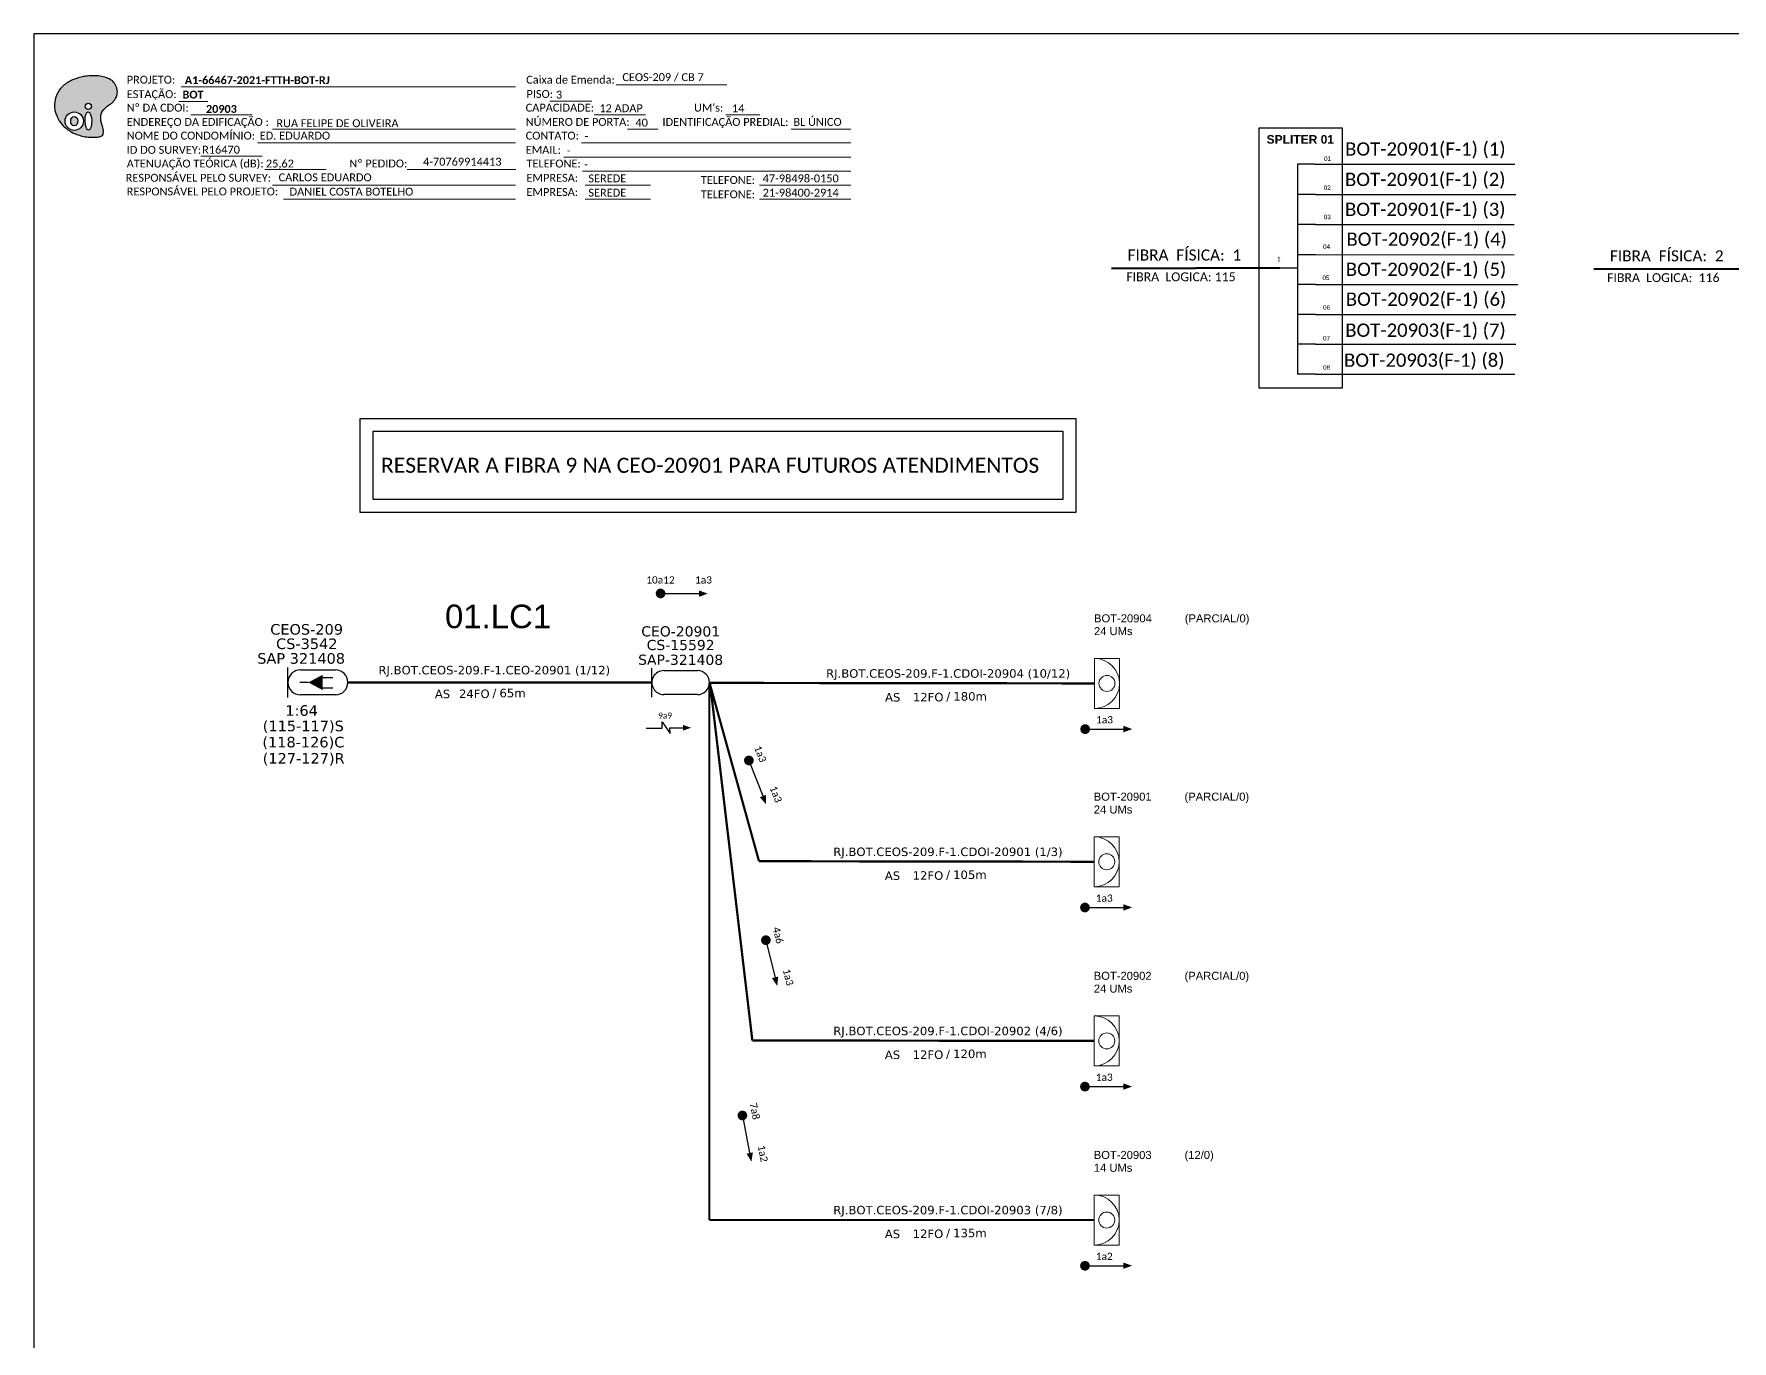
# Model space of a CAD drawing. Header units: millimetres. Extents: x -5590 to 21534, y -8869 to 17871.
# Drawn here: x -5589.7 to -5203.9, y 17573.9 to 17870.9 of the extents above; entities that cross this region are included whole.
import ezdxf
from ezdxf.enums import TextEntityAlignment as Align

# ---------------------------------------------------------------- set-up
doc = ezdxf.new("R2010")
doc.units = ezdxf.units.MM
doc.header["$LTSCALE"] = 0.03
for name, color, linetype, lineweight in [("20.0-LEGENDA DOS CDO'S", 1, 'Continuous', 0), ('20.1-CDO_INTERIOR', 1, 'Continuous', 0), ('40.1-ETIQUETAS', 1, 'Continuous', 20)]:
    doc.layers.add(name, color=color, linetype=linetype, lineweight=lineweight)
for name, color, linetype in [('20.4-CEOS', 1, 'Continuous'), ('CAP a instalar', 1, 'FENCELINE1'), ('SETA', 7, 'Continuous'), ('texto', 255, 'Continuous'), ('UNIFILAR', 7, 'Continuous')]:
    doc.layers.add(name, color=color, linetype=linetype)
doc.styles.add('ARIAL', font='arial.ttf')
doc.styles.add('MtXpl_Calibri', font='calibri.ttf')
doc.styles.add('siredit', font='verdana.ttf')
doc.styles.get("Standard").update_dxf_attribs({"font": 'arial.ttf'})
doc.styles.add('WMF-Calibri0', font='calibri.ttf')
doc.styles.add('WMF-Calibri1', font='calibrib.ttf')
doc.linetypes.add('FENCELINE1', pattern='A,0.25,-0.1,[133,ltypeshp.shx,S=0.1,R=0,X=-0.1,Y=0],-0.1,1', length=1.45)

# ---------------------------------------------------------------- blocks, each defined once
blk = doc.blocks.new('CEOS_RP_CT_DRT')
at = {"layer": '20.4-CEOS', "color": 0}
for p, q in [((-4.54, 1.19), (-1.19, 1.19)), ((-1.19, -1.19), (-4.54, -1.19))]:
    blk.add_line(p, q, dxfattribs=at)
for points in [[(-5.73, -1.43), (-5.73, 1.44)], [(-3.79, 0), (-4.59, 0)], [(-2.47, 0.48), (-1.45, 0.48)], [(-2.47, -0.52), (-1.45, -0.52)]]:
    blk.add_lwpolyline(points, dxfattribs=at)
blk.add_lwpolyline([(-3.79, 0, 0, 1.47, 0), (-2.41, 0, 1.47, 1.47, 0)], format="xyseb", dxfattribs=at)
for centre, start, end in [((-4.54, 0), 90, 270), ((-1.19, 0), 270, 90)]:
    blk.add_arc(centre, 1.19, start, end, dxfattribs=at)
at = {"layer": '20.4-CEOS', "color": 7, "style": 'siredit'}
for tag, p in [('Nº_DA_CEOS', (-2.86, 5.6)), ('LOCAL', (-2.86, 4.24)), ('SAP', (-2.86, 2.78)), ('RACIO_SPLITAGEM', (-2.86, -1.88)), ('FIBRAS_SPLITTER', (-2.86, -3.58)), ('RESERVA_FINAIS', (-2.86, -6.39)), ('FIBRAS_TOP_C', (-2.86, -5.08))]:
    blk.add_attdef(tag, text='', height=1.01, dxfattribs=at).set_placement(p, align=Align.TOP_CENTER)
blk = doc.blocks.new('ETIQUETA_RS5F')
at = {"layer": '40.1-ETIQUETAS', "color": 0, "style": 'siredit'}
blk.add_text('/', height=1.5, dxfattribs=at).set_placement((1.55, -1.95), align=Align.MIDDLE_RIGHT)
for tag, p in [('ETIQUETA_R_PRIMARIA', (1.18, 4.1)), ('ETIQUETA_R_SECUNDARIA', (1.18, 2.1)), ('F_ATIVAS/F_MORTAS', (1.11, -4.24))]:
    blk.add_attdef(tag, text='', height=1.5, dxfattribs=at).set_placement(p, align=Align.MIDDLE_CENTER)
for tag, p in [('TIPO_CABO', (-6.62, -2.12)), ('CAP_CABO', (0.37, -2.09))]:
    blk.add_attdef(tag, text='', height=1.5, dxfattribs=at).set_placement(p, align=Align.MIDDLE_RIGHT)
blk.add_attdef('METROS', text='', height=1.5, dxfattribs=at).set_placement((2.11, -1.95), align=Align.MIDDLE_LEFT)
for tag, p in [('FUSÃO_1', (0.82, -8.39)), ('FUSÃO_2', (0.82, -10.6)), ('FUSÃO_3', (0.82, -12.93)), ('FUSÃO_4', (0.82, -15.14)), ('FUSÃO_5', (0.82, -17.16))]:
    blk.add_attdef(tag, text='', height=1.5, dxfattribs=at).set_placement(p, align=Align.CENTER)
blk = doc.blocks.new('CDOI_INT')
at = {"layer": '20.1-CDO_INTERIOR', "color": 0, "lineweight": 18}
blk.add_lwpolyline([(4.25, -4.25), (4.25, 4.25), (0, 4.25), (0, -4.25)], close=True, dxfattribs=at)
blk.add_circle((2.12, 0), 1.36, dxfattribs=at)
blk.add_arc((0, 0), 4.25, 270, 90, dxfattribs=at)
at = {"layer": "20.0-LEGENDA DOS CDO'S", "color": 0, "style": 'ARIAL'}
for tag, p in [('CDO_N', (-0.08, 10.38)), ('SPLITER_1', (21.18, 10.38)), ('SURVEY', (-0.08, 8.2)), ('SPLITER_2', (21.19, 8.68)), ('SAP', (-0.08, 6.23)), ('1:XX', (5.94, -2.22)), ('UMS', (5.94, -4.24))]:
    blk.add_attdef(tag, p, '', height=1.36, dxfattribs=at)
blk.add_attdef('FIBRAS_UTILIZADAS', text='', height=1.36, dxfattribs=at).set_placement((15.34, 10.38), align=Align.CENTER)
blk = doc.blocks.new('OI')
h = blk.add_hatch(color=40)
edge = h.paths.add_edge_path()
edge.add_spline(control_points=[(4.35, -0.67), (3.92, -0.99), (3.26, -1.5), (2.81, -2.59), (2.9, -3.5), (3.06, -4.27), (3.31, -4.85), (3.37, -5.39), (3.4, -5.88), (3.2, -6.4), (2.54, -6.61), (1.65, -6.63), (0.55, -6.67), (-0.56, -6.42), (-1.61, -6.14), (-2.77, -5.61), (-3.92, -4.77), (-4.89, -3.7), (-5.34, -2.65), (-5.6, -1.94), (-5.85, -0.96), (-5.71, 0.47), (-5.1, 2.02), (-4.14, 3.02), (-3.3, 3.61), (-2.37, 4.16), (-1.36, 4.44), (-0.56, 4.7), (0.79, 4.85), (2.24, 4.97), (3.79, 4.57), (4.67, 4.21), (5.44, 3.65), (5.76, 2.99), (6.03, 2.21), (6.01, 1.46), (5.72, 0.64), (5.31, 0.08), (4.88, -0.38), (4.51, -0.55), (4.35, -0.67)], knot_values=[0, 0, 0, 0, 1.60434, 2.417191, 3.427595, 4.282808, 4.776746, 5.304182, 5.888771, 6.258406, 6.858137, 7.79129, 8.986195, 10.124242, 11.187857, 12.242908, 13.953784, 15.414161, 16.515391, 17.349188, 17.675853, 19.552021, 21.515531, 22.568638, 23.63245, 24.621084, 25.782718, 26.745347, 27.142653, 29.870543, 31.004649, 31.921532, 32.709589, 33.801391, 34.042471, 35.192333, 35.971461, 36.628871, 37.254359, 37.836911, 37.836911, 37.836911, 37.836911], degree=3, periodic=0)
h.paths.add_polyline_path([(1.13, -0.87, -1), (-0.04, -0.87, -1)], flags=16)
edge = h.paths.add_edge_path(flags=16)
edge.add_ellipse((0.56, -3.59), major_axis=(-0.02, 1.71), ratio=0.361305, start_angle=0, end_angle=360)
h.paths.add_polyline_path([(-0.36, -3.62, -1), (-3.8, -3.62, -1)], flags=16)
edge = h.paths.add_edge_path(flags=0)
edge.add_ellipse((-2.08, -3.62), major_axis=(0, 0.885), ratio=0.758294, start_angle=0, end_angle=360)
at = {"color": 40}
for centre, radius in [((-2.08, -3.62), 1.72), ((0.54, -0.87), 0.587)]:
    blk.add_circle(centre, radius, dxfattribs=at)
blk.add_ellipse((-2.08, -3.62), major_axis=(0, 0.885), ratio=0.758294, start_param=-3.141592653589792, end_param=3.141592653589792, dxfattribs=at)
blk.add_ellipse((0.56, -3.59), major_axis=(-0.02, 1.71), ratio=0.361305, dxfattribs=at)
at = {"color": 40, "start_tangent": (-0.800898, -0.598801), "end_tangent": (-0.800898, -0.598801)}
blk.add_spline([(4.35, -0.67), (3.2, -1.78), (2.9, -2.54), (2.92, -3.55), (3.12, -4.38), (3.28, -4.85), (3.37, -5.37), (3.35, -5.95), (3.2, -6.29), (2.66, -6.55), (1.73, -6.63), (0.54, -6.62), (-0.58, -6.41), (-1.6, -6.11), (-2.56, -5.67), (-3.95, -4.67), (-4.89, -3.56), (-5.37, -2.56), (-5.64, -1.78), (-5.72, -1.46), (-5.63, 0.42), (-4.84, 2.22), (-4.13, 2.99), (-3.27, 3.62), (-2.4, 4.09), (-1.3, 4.47), (-0.37, 4.72), (0.02, 4.77), (2.75, 4.8), (3.85, 4.53), (4.69, 4.16), (5.31, 3.68), (5.85, 2.73), (5.93, 2.5), (5.94, 1.35), (5.67, 0.62), (5.29, 0.08), (4.84, -0.36), (4.35, -0.67)], degree=3, dxfattribs=at)

msp = doc.modelspace()

# ---------------------------------------------------------------- linework, layer by layer
msp.add_lwpolyline([(-5589.74, 17276.89), (-4751.18, 17276.89), (-4751.18, 17870.89), (-5589.74, 17870.89), (-5589.74, 17276.89)])
at = {"color": 7, "lineweight": 0}
for points in [[(-5457.46, 17859.34), (-5432.32, 17859.34)], [(-5556.79, 17855.57), (-5550.24, 17855.57)], [(-5556.27, 17858.85), (-5480.3, 17858.85)], [(-5472.5, 17855.61), (-5463.02, 17855.61)], [(-5554.12, 17852.5), (-5540.18, 17852.5)], [(-5462.45, 17852.5), (-5450.83, 17852.5)], [(-5432.51, 17852.5), (-5424.85, 17852.5)], [(-5535.55, 17849.26), (-5480.3, 17849.26)], [(-5454.87, 17849.26), (-5447.92, 17849.26)], [(-5417.69, 17849.26), (-5404.14, 17849.26)], [(-5538.97, 17846.15), (-5480.3, 17846.15)], [(-5465.34, 17846.15), (-5404.11, 17846.15)], [(-5551.8, 17843.09), (-5537.86, 17843.09)], [(-5537.27, 17840.12), (-5523.33, 17840.12)], [(-5504.94, 17840.13), (-5480.44, 17840.13)], [(-5504.43, 17840.13), (-5480.28, 17840.13)], [(-5469.38, 17842.92), (-5404.11, 17842.92)], [(-5535.55, 17836.57), (-5480.3, 17836.57)], [(-5465.09, 17839.68), (-5404.11, 17839.68)], [(-5464.48, 17836.57), (-5449.68, 17836.57)], [(-5424.88, 17836.57), (-5404.11, 17836.57)], [(-5533.06, 17833.33), (-5480.3, 17833.33)], [(-5464.48, 17833.33), (-5449.68, 17833.33)], [(-5424.88, 17833.33), (-5404.11, 17833.33)]]:
    msp.add_lwpolyline(points, dxfattribs=at)
at = {"color": 7}
msp.add_lwpolyline([(-5311.43, 17790.47), (-5292.43, 17790.47), (-5292.43, 17849.49), (-5311.43, 17849.49)], close=True, dxfattribs=at)
at = {"color": 1}
for points in [[(-5515.65, 17783.54), (-5353.06, 17783.54), (-5353.06, 17762.18), (-5515.65, 17762.18)], [(-5512.71, 17780.61), (-5356, 17780.61), (-5356, 17765.12), (-5512.71, 17765.12)]]:
    msp.add_lwpolyline(points, close=True, dxfattribs=at)
at = {"const_width": 1.1}
for points in [[(-5447.92, 17743.76, 1), (-5446.82, 17743.76, 1)], [(-5427.51, 17706.33, 1), (-5427.1, 17705.31, 1)], [(-5427.51, 17706.33, 1), (-5427.1, 17705.31, 1)], [(-5423.57, 17665.51, 1), (-5423.31, 17664.44, 1)], [(-5423.57, 17665.51, 1), (-5423.31, 17664.44, 1)], [(-5428.89, 17625.69, 1), (-5428.68, 17624.61, 1)], [(-5428.89, 17625.69, 1), (-5428.68, 17624.61, 1)]]:
    msp.add_lwpolyline(points, format="xyb", close=True, dxfattribs=at)
at = {"color": 1}
msp.add_lwpolyline([(-5450.68, 17713.17), (-5447.03, 17713.17), (-5447.04, 17714.57), (-5445.21, 17711.93), (-5445.24, 17713.24), (-5442.29, 17713.24)], dxfattribs=at)
for points in [[(-5351.45, 17712.93, 1.1, 1.1, 1), (-5350.35, 17712.93, 1.1, 1.1, 1)], [(-5351.5, 17672.4, 1.1, 1.1, 1), (-5350.4, 17672.4, 1.1, 1.1, 1)], [(-5351.5, 17631.7, 1.1, 1.1, 1), (-5350.4, 17631.7, 1.1, 1.1, 1)], [(-5351.5, 17590.99, 1.1, 1.1, 1), (-5350.4, 17590.99, 1.1, 1.1, 1)]]:
    msp.add_lwpolyline(points, format="xyseb", close=True)
at = {"layer": '20.4-CEOS', "color": 5}
for p, q in [((-5446.64, 17726.24), (-5439, 17726.23)), ((-5439, 17720.78), (-5446.65, 17720.79))]:
    msp.add_line(p, q, dxfattribs=at)
msp.add_lwpolyline([(-5449.37, 17720.23), (-5449.36, 17726.8)], dxfattribs=at)
for centre, start, end in [((-5446.64, 17723.51), 89.9211, 269.9211), ((-5439, 17723.5), 269.9211, 89.9211)]:
    msp.add_arc(centre, 2.72, start, end, dxfattribs=at)
at = {"layer": 'CAP a instalar', "color": 255, "linetype": 'FENCELINE1', "ltscale": 7, "const_width": 0.513}
msp.add_lwpolyline([(-5518.41, 17723.54), (-5449.37, 17723.52)], dxfattribs=at)
at = {"layer": 'CAP a instalar', "color": 251, "linetype": 'FENCELINE1', "ltscale": 7, "const_width": 0.513}
for points in [[(-5436.3, 17723.44), (-5348.84, 17723.32)], [(-5436.26, 17723.5), (-5425.01, 17682.92)], [(-5436.14, 17723.44), (-5426.52, 17642.19)], [(-5425.01, 17682.92), (-5348.84, 17682.8)], [(-5426.52, 17642.19), (-5348.84, 17642.09)]]:
    msp.add_lwpolyline(points, dxfattribs=at)
at = {"layer": 'CAP a instalar', "color": 1, "linetype": 'FENCELINE1', "ltscale": 7, "const_width": 0.513}
for points in [[(-5436.3, 17723.44), (-5436.3, 17601.39)], [(-5348.84, 17601.39), (-5436.3, 17601.39)]]:
    msp.add_lwpolyline(points, dxfattribs=at)
at = {"layer": 'SETA'}
for points in [[(-5447.37, 17743.76), (-5437.91, 17743.76)], [(-5350.9, 17712.93), (-5341.45, 17712.93)], [(-5427.31, 17705.82), (-5423.86, 17697.01)], [(-5427.31, 17705.82), (-5423.86, 17697.01)], [(-5350.95, 17672.4), (-5341.5, 17672.4)], [(-5423.44, 17664.97), (-5421.19, 17655.79)], [(-5423.44, 17664.97), (-5421.19, 17655.79)], [(-5350.95, 17631.7), (-5341.5, 17631.7)], [(-5428.79, 17625.15), (-5426.99, 17615.86)], [(-5428.79, 17625.15), (-5426.99, 17615.86)], [(-5350.95, 17590.99), (-5341.5, 17590.99)]]:
    msp.add_lwpolyline(points, dxfattribs=at)
for points in [[(-5438.67, 17744.45), (-5436.66, 17743.72), (-5438.67, 17742.99)], [(-5342.2, 17713.68), (-5340.19, 17712.94), (-5342.2, 17712.21)], [(-5423.44, 17697.99), (-5423.39, 17695.85), (-5424.81, 17697.46)], [(-5423.44, 17697.99), (-5423.39, 17695.85), (-5424.81, 17697.46)], [(-5342.26, 17673.15), (-5340.24, 17672.42), (-5342.26, 17671.68)], [(-5420.64, 17656.7), (-5420.87, 17654.57), (-5422.06, 17656.35)], [(-5420.64, 17656.7), (-5420.87, 17654.57), (-5422.06, 17656.35)], [(-5342.26, 17632.45), (-5340.24, 17631.71), (-5342.26, 17630.98)], [(-5426.4, 17616.75), (-5426.74, 17614.63), (-5427.84, 17616.47)], [(-5426.4, 17616.75), (-5426.74, 17614.63), (-5427.84, 17616.47)], [(-5342.26, 17591.74), (-5340.24, 17591.01), (-5342.26, 17590.28)]]:
    msp.add_solid(points, dxfattribs=at)
at = {"layer": 'SETA', "color": 1}
msp.add_solid([(-5442.29, 17713.91), (-5440.46, 17713.24), (-5442.29, 17712.58)], dxfattribs=at)
at = {"layer": 'UNIFILAR', "color": 7, "linetype": 'Continuous'}
for p, q in [((-5302.67, 17841.3), (-5302.67, 17793.53)), ((-5298.8, 17841.3), (-5302.67, 17841.3)), ((-5298.6, 17834.39), (-5302.47, 17834.39)), ((-5298.6, 17827.58), (-5302.47, 17827.58)), ((-5298.6, 17820.74), (-5302.47, 17820.74)), ((-5306.68, 17817.73), (-5302.68, 17817.73)), ((-5298.6, 17813.96), (-5302.47, 17813.96)), ((-5298.6, 17807.17), (-5302.47, 17807.17)), ((-5298.6, 17800.37), (-5302.47, 17800.37)), ((-5298.6, 17793.57), (-5302.47, 17793.57))]:
    msp.add_line(p, q, dxfattribs=at)
at = {"layer": 'UNIFILAR', "color": 10, "linetype": 'Continuous'}
for p, q in [((-5298.8, 17841.3), (-5253.29, 17841.29)), ((-5298.6, 17834.39), (-5253.09, 17834.38)), ((-5298.6, 17827.59), (-5253.43, 17827.59)), ((-5298.6, 17820.75), (-5253.43, 17820.74)), ((-5298.6, 17813.96), (-5252.58, 17813.95)), ((-5298.61, 17807.15), (-5253.09, 17807.14)), ((-5298.6, 17800.38), (-5253.09, 17800.38)), ((-5298.6, 17793.6), (-5253.29, 17793.59))]:
    msp.add_line(p, q, dxfattribs=at)
at = {"layer": 'UNIFILAR', "color": 1, "linetype": 'Continuous', "lineweight": 60}
for p, q in [((-5306.68, 17817.73), (-5344.95, 17817.61)), ((-5197.09, 17817.54), (-5235.35, 17817.42))]:
    msp.add_line(p, q, dxfattribs=at)

# ---------------------------------------------------------------- block references
at = {"color": 7, "xscale": 1.213923925163967, "yscale": 1.213923925163967, "zscale": 1.213923925163967, "rotation": 0.1532896023949059}
msp.add_blockref('OI', (-5578.07, 17855.48), dxfattribs=at)
at = {"layer": '20.4-CEOS', "color": 255}
ref = msp.add_blockref('CEOS_RP_CT_DRT', (-5518.41, 17723.54), dxfattribs=dict(at, xscale=2.37783237695694, yscale=2.37783237695694, zscale=2.37783237695694))
ref.add_attrib('Nº_DA_CEOS', 'CEOS-209', dxfattribs={"color": 7, "height": 2.401, "style": 'siredit'}).set_placement((-5527.79, 17736.8), align=Align.TOP_CENTER)
ref.add_attrib('LOCAL', 'CS-3542', dxfattribs={"color": 7, "height": 2.401, "style": 'siredit'}).set_placement((-5527.75, 17733.53), align=Align.TOP_CENTER)
ref.add_attrib('SAP', 'SAP 321408', dxfattribs={"color": 7, "height": 2.401, "style": 'siredit'}).set_placement((-5529.04, 17730.2), align=Align.TOP_CENTER)
ref.add_attrib('RACIO_SPLITAGEM', '1:64', dxfattribs={"color": 7, "height": 2.401, "style": 'siredit'}).set_placement((-5528.93, 17718.36), align=Align.TOP_CENTER)
ref.add_attrib('FIBRAS_SPLITTER', '(115-117)S', dxfattribs={"color": 7, "height": 2.401, "style": 'siredit'}).set_placement((-5528.55, 17714.86), align=Align.TOP_CENTER)
ref.add_attrib('FIBRAS_TOP_C', '(118-126)C', dxfattribs={"color": 7, "height": 2.401, "style": 'siredit'}).set_placement((-5528.53, 17711.18), align=Align.TOP_CENTER)
ref.add_attrib('RESERVA_FINAIS', '(127-127)R', dxfattribs={"color": 7, "height": 2.401, "style": 'siredit'}).set_placement((-5528.46, 17707.49), align=Align.TOP_CENTER)
at = {"layer": '40.1-ETIQUETAS', "color": 251}
ref = msp.add_blockref('CDOI_INT', (-5348.78, 17723.32), dxfattribs=dict(at, xscale=1.336957873303117, yscale=1.336957873303117, zscale=1.336957873303117))
ref.add_attrib('CDO_N', 'BOT-20904', (-5348.89, 17737.2), dxfattribs={"layer": "20.0-LEGENDA DOS CDO'S", "color": 0, "height": 1.819, "style": 'ARIAL'})
ref.add_attrib('FIBRAS_UTILIZADAS', '(PARCIAL/0)', (-5328.27, 17737.2), dxfattribs={"layer": "20.0-LEGENDA DOS CDO'S", "color": 0, "height": 1.8186, "style": 'ARIAL'})
ref.add_attrib('SURVEY', '24 UMs', (-5348.89, 17734.29), dxfattribs={"layer": "20.0-LEGENDA DOS CDO'S", "color": 0, "height": 1.819, "style": 'ARIAL'})
at = {"layer": '40.1-ETIQUETAS', "color": 255}
ref = msp.add_blockref('ETIQUETA_RS5F', (-5486.68, 17723.64), dxfattribs=dict(at, xscale=1.283039983498748, yscale=1.283039983498748, zscale=1.283039983498748))
ref.add_attrib('ETIQUETA_R_SECUNDARIA', 'RJ.BOT.CEOS-209.F-1.CEO-20901 (1/12)', dxfattribs={"color": 0, "height": 1.9246, "style": 'siredit'}).set_placement((-5485.16, 17726.34), align=Align.MIDDLE_CENTER)
ref.add_attrib('TIPO_CABO', 'AS', dxfattribs={"color": 0, "height": 1.925, "style": 'siredit'}).set_placement((-5495.17, 17720.93), align=Align.MIDDLE_RIGHT)
ref.add_attrib('CAP_CABO', '24FO', dxfattribs={"color": 0, "height": 1.925, "style": 'siredit'}).set_placement((-5486.21, 17720.96), align=Align.MIDDLE_RIGHT)
ref.add_attrib('METROS', '65m', dxfattribs={"color": 0, "height": 1.925, "style": 'siredit'}).set_placement((-5483.97, 17721.13), align=Align.MIDDLE_LEFT)
at = {"layer": '40.1-ETIQUETAS', "color": 251}
ref = msp.add_blockref('ETIQUETA_RS5F', (-5383.56, 17722.88), dxfattribs=dict(at, xscale=1.283039976607909, yscale=1.283039976607909, zscale=1.283039976607909))
ref.add_attrib('ETIQUETA_R_SECUNDARIA', 'RJ.BOT.CEOS-209.F-1.CDOI-20904 (10/12)', dxfattribs={"color": 0, "height": 1.9246, "style": 'siredit'}).set_placement((-5382.04, 17725.58), align=Align.MIDDLE_CENTER)
ref.add_attrib('TIPO_CABO', 'AS ', dxfattribs={"color": 0, "height": 1.925, "style": 'siredit'}).set_placement((-5392.05, 17720.17), align=Align.MIDDLE_RIGHT)
ref.add_attrib('CAP_CABO', '12FO', dxfattribs={"color": 0, "height": 1.925, "style": 'siredit'}).set_placement((-5383.09, 17720.2), align=Align.MIDDLE_RIGHT)
ref.add_attrib('METROS', '180m', dxfattribs={"color": 0, "height": 1.925, "style": 'siredit'}).set_placement((-5380.85, 17720.38), align=Align.MIDDLE_LEFT)
ref = msp.add_blockref('CDOI_INT', (-5348.84, 17682.8), dxfattribs=dict(at, xscale=1.336957873303117, yscale=1.336957873303117, zscale=1.336957873303117))
ref.add_attrib('CDO_N', 'BOT-20901', (-5348.95, 17696.68), dxfattribs={"layer": "20.0-LEGENDA DOS CDO'S", "color": 0, "height": 1.819, "style": 'ARIAL'})
ref.add_attrib('FIBRAS_UTILIZADAS', '(PARCIAL/0)', (-5328.33, 17696.68), dxfattribs={"layer": "20.0-LEGENDA DOS CDO'S", "color": 0, "height": 1.8186, "style": 'ARIAL'})
ref.add_attrib('SURVEY', '24 UMs', (-5348.94, 17693.76), dxfattribs={"layer": "20.0-LEGENDA DOS CDO'S", "color": 0, "height": 1.819, "style": 'ARIAL'})
ref = msp.add_blockref('ETIQUETA_RS5F', (-5383.61, 17682.36), dxfattribs=dict(at, xscale=1.283039976607909, yscale=1.283039976607909, zscale=1.283039976607909))
ref.add_attrib('ETIQUETA_R_SECUNDARIA', 'RJ.BOT.CEOS-209.F-1.CDOI-20901 (1/3)', dxfattribs={"color": 0, "height": 1.9246, "style": 'siredit'}).set_placement((-5382.09, 17685.06), align=Align.MIDDLE_CENTER)
ref.add_attrib('TIPO_CABO', 'AS ', dxfattribs={"color": 0, "height": 1.925, "style": 'siredit'}).set_placement((-5392.1, 17679.64), align=Align.MIDDLE_RIGHT)
ref.add_attrib('CAP_CABO', '12FO', dxfattribs={"color": 0, "height": 1.925, "style": 'siredit'}).set_placement((-5383.14, 17679.67), align=Align.MIDDLE_RIGHT)
ref.add_attrib('METROS', '105m', dxfattribs={"color": 0, "height": 1.925, "style": 'siredit'}).set_placement((-5380.9, 17679.85), align=Align.MIDDLE_LEFT)
ref = msp.add_blockref('CDOI_INT', (-5348.84, 17642.09), dxfattribs=dict(at, xscale=1.336957873303117, yscale=1.336957873303117, zscale=1.336957873303117))
ref.add_attrib('CDO_N', 'BOT-20902', (-5348.95, 17655.97), dxfattribs={"layer": "20.0-LEGENDA DOS CDO'S", "color": 0, "height": 1.819, "style": 'ARIAL'})
ref.add_attrib('FIBRAS_UTILIZADAS', '(PARCIAL/0)', (-5328.33, 17655.97), dxfattribs={"layer": "20.0-LEGENDA DOS CDO'S", "color": 0, "height": 1.8186, "style": 'ARIAL'})
ref.add_attrib('SURVEY', '24 UMs', (-5348.94, 17653.06), dxfattribs={"layer": "20.0-LEGENDA DOS CDO'S", "color": 0, "height": 1.819, "style": 'ARIAL'})
ref = msp.add_blockref('ETIQUETA_RS5F', (-5383.61, 17641.65), dxfattribs=dict(at, xscale=1.283039976607909, yscale=1.283039976607909, zscale=1.283039976607909))
ref.add_attrib('ETIQUETA_R_SECUNDARIA', 'RJ.BOT.CEOS-209.F-1.CDOI-20902 (4/6)', dxfattribs={"color": 0, "height": 1.9246, "style": 'siredit'}).set_placement((-5382.09, 17644.35), align=Align.MIDDLE_CENTER)
ref.add_attrib('TIPO_CABO', 'AS ', dxfattribs={"color": 0, "height": 1.925, "style": 'siredit'}).set_placement((-5392.1, 17638.94), align=Align.MIDDLE_RIGHT)
ref.add_attrib('CAP_CABO', '12FO', dxfattribs={"color": 0, "height": 1.925, "style": 'siredit'}).set_placement((-5383.14, 17638.97), align=Align.MIDDLE_RIGHT)
ref.add_attrib('METROS', '120m', dxfattribs={"color": 0, "height": 1.925, "style": 'siredit'}).set_placement((-5380.9, 17639.15), align=Align.MIDDLE_LEFT)
at = {"layer": '40.1-ETIQUETAS', "color": 1}
ref = msp.add_blockref('CDOI_INT', (-5348.84, 17601.39), dxfattribs=dict(at, xscale=1.336957873303117, yscale=1.336957873303117, zscale=1.336957873303117))
ref.add_attrib('CDO_N', 'BOT-20903', (-5348.95, 17615.27), dxfattribs={"layer": "20.0-LEGENDA DOS CDO'S", "color": 0, "height": 1.819, "style": 'ARIAL'})
ref.add_attrib('FIBRAS_UTILIZADAS', '(12/0)', (-5328.33, 17615.27), dxfattribs={"layer": "20.0-LEGENDA DOS CDO'S", "color": 0, "height": 1.819, "style": 'ARIAL'})
ref.add_attrib('SURVEY', '14 UMs', (-5348.94, 17612.35), dxfattribs={"layer": "20.0-LEGENDA DOS CDO'S", "color": 0, "height": 1.819, "style": 'ARIAL'})
ref = msp.add_blockref('ETIQUETA_RS5F', (-5383.61, 17600.95), dxfattribs=dict(at, xscale=1.283039976607909, yscale=1.283039976607909, zscale=1.283039976607909))
ref.add_attrib('ETIQUETA_R_SECUNDARIA', 'RJ.BOT.CEOS-209.F-1.CDOI-20903 (7/8)', dxfattribs={"color": 0, "height": 1.9246, "style": 'siredit'}).set_placement((-5382.09, 17603.65), align=Align.MIDDLE_CENTER)
ref.add_attrib('TIPO_CABO', 'AS ', dxfattribs={"color": 0, "height": 1.925, "style": 'siredit'}).set_placement((-5392.1, 17598.24), align=Align.MIDDLE_RIGHT)
ref.add_attrib('CAP_CABO', '12FO', dxfattribs={"color": 0, "height": 1.925, "style": 'siredit'}).set_placement((-5383.14, 17598.26), align=Align.MIDDLE_RIGHT)
ref.add_attrib('METROS', '135m', dxfattribs={"color": 0, "height": 1.925, "style": 'siredit'}).set_placement((-5380.9, 17598.44), align=Align.MIDDLE_LEFT)

# ---------------------------------------------------------------- texts
at = {"color": 7, "lineweight": 0, "style": 'WMF-Calibri0'}
for s, height, p in [('PROJETO:', 1.793, (-5568.67, 17859.6)), ('Caixa de Emenda:', 1.7927, (-5477.91, 17859.6)), ('ESTAÇÃO:', 1.793, (-5568.67, 17856.32)), ('PISO:', 1.793, (-5477.84, 17856.36)), ('Nº DA CDOI:', 1.7927, (-5568.67, 17853.25)), ('ENDEREÇO DA EDIFICAÇÃO :', 1.7927, (-5568.67, 17850.01)), ('CAPACIDADE:', 1.7927, (-5478.02, 17853.25)), ('NÚMERO DE PORTA:', 1.7927, (-5478.02, 17850.01)), ('IDENTIFICAÇÃO PREDIAL:', 1.7927, (-5446.94, 17850.01)), ("UM's:", 1.793, (-5439.78, 17853.25)), ('BL ÚNICO', 1.793, (-5417.2, 17850.01)), ('NOME DO CONDOMÍNIO:', 1.7927, (-5568.67, 17846.9)), ('ED. EDUARDO', 1.7927, (-5538.46, 17846.9)), ('CONTATO:', 1.793, (-5478.02, 17846.9)), ('ID DO SURVEY:', 1.7927, (-5568.67, 17843.66)), ('EMAIL:', 1.793, (-5478.02, 17843.66)), ('ATENUAÇÃO TEÓRICA (dB):', 1.7927, (-5568.67, 17840.55)), ('25,62 ', 1.793, (-5537.05, 17840.55)), ('Nº PEDIDO:', 1.793, (-5518.08, 17840.56)), ('TELEFONE:', 1.793, (-5477.84, 17840.55)), ('RESPONSÁVEL PELO SURVEY:', 1.7927, (-5568.91, 17837.31)), ('RESPONSÁVEL PELO PROJETO:', 1.7927, (-5568.67, 17834.2)), ('EMPRESA:', 1.793, (-5477.84, 17837.31)), ('EMPRESA:', 1.793, (-5477.84, 17834.08)), ('TELEFONE:', 1.793, (-5438.24, 17836.81)), ('TELEFONE:', 1.793, (-5438.24, 17833.57))]:
    msp.add_text(s, height=height, dxfattribs=at).set_placement(p)
at = {"color": 7, "linetype": 'Continuous'}
for s, height, style, p in [('A1-66467-2021-FTTH-BOT-RJ', 1.7927, 'WMF-Calibri1', (-5555.47, 17859.5)), ('CEOS-209 / CB 7', 1.7927, 'WMF-Calibri0', (-5456.06, 17860.18)), ('BOT', 1.793, 'WMF-Calibri1', (-5555.99, 17856.22)), ('3', 1.79, 'WMF-Calibri0', (-5471.15, 17856.21)), (' RUA FELIPE DE OLIVEIRA', 1.7927, 'WMF-Calibri0', (-5535.29, 17849.72)), ('12 ADAP', 1.793, 'WMF-Calibri0', (-5461.28, 17853.12)), ('40', 1.793, 'WMF-Calibri0', (-5453.09, 17849.86)), ('14', 1.793, 'WMF-Calibri0', (-5431.16, 17853.1)), ('-', 1.79, 'WMF-Calibri0', (-5464.65, 17846.78)), ('R16470', 1.793, 'WMF-Calibri0', (-5551.54, 17843.7)), ('-', 1.79, 'WMF-Calibri0', (-5468.67, 17843.51)), ('-', 1.79, 'WMF-Calibri0', (-5464.73, 17840.39)), ('CARLOS EDUARDO', 1.7927, 'WMF-Calibri0', (-5534.16, 17837.41)), ('DANIEL COSTA BOTELHO', 1.7927, 'WMF-Calibri0', (-5531.67, 17834.17)), ('SEREDE', 1.793, 'WMF-Calibri0', (-5463.78, 17837.17)), ('47-98498-0150', 1.7927, 'WMF-Calibri0', (-5424.18, 17837.17)), ('SEREDE', 1.793, 'WMF-Calibri0', (-5463.78, 17833.93)), ('21-98400-2914', 1.7927, 'WMF-Calibri0', (-5424.18, 17833.93))]:
    msp.add_text(s, height=height, dxfattribs=dict(at, style=style)).set_placement(p)
at = {"color": 7, "linetype": 'Continuous', "style": 'WMF-Calibri1'}
msp.add_text('20903', height=1.793, dxfattribs=at).set_placement((-5547.15, 17852.96), align=Align.CENTER)
at = {"color": 7, "style": 'WMF-Calibri0'}
msp.add_text('4-70769914413', height=1.7927, dxfattribs=at).set_placement((-5501.36, 17840.97))
at = {"color": 1, "style": 'WMF-Calibri0'}
msp.add_text('RESERVAR A FIBRA 9 NA CEO-20901 PARA FUTUROS ATENDIMENTOS', height=3.4259, dxfattribs=at).set_placement((-5510.89, 17771.17))
at = {"color": 1, "insert": (-5446.34, 17716.01), "char_height": 1.36, "width": 25.3588, "attachment_point": 5}
msp.add_mtext('{\\fCalibri|b0|i0|c0|p34;9a9}', dxfattribs=at)
at = {"char_height": 1.65, "width": 27.8947, "attachment_point": 5, "style": 'ARIAL'}
for s, insert in [('\\C7;\\fCalibri|b0|i0|c0|p34;1a3', (-5346.51, 17715.05)), ('{\\fCalibri|b0|i0|c0|p34;\\C7;1a3}', (-5346.57, 17674.52)), ('\\C7;\\fCalibri|b0|i0|c0|p34;1a3', (-5346.57, 17633.82)), ('{\\fCalibri|b0|i0|c0|p34;\\C7;1a2}', (-5346.57, 17593.12))]:
    msp.add_mtext(s, dxfattribs=dict(at, insert=insert))
at = {"layer": '20.4-CEOS', "color": 0, "style": 'siredit'}
for tag, text, p in [('CEO-20901', 'CEOSXXX', (-5442.8, 17736.3)), ('CS-15592', 'CS-XXXX', (-5442.81, 17733.2)), ('SAP-321408', 'SAP 321408', (-5442.81, 17729.85))]:
    msp.add_attdef(tag, text=text, height=2.308, rotation=359.9211, dxfattribs=at).set_placement(p, align=Align.TOP_CENTER)
at = {"layer": 'texto', "color": 1, "lineweight": 0, "style": 'MtXpl_Calibri'}
for s, p in [('BOT-20903(F-1) (7)', (-5291.81, 17802.07)), ('BOT-20903(F-1) (8)', (-5292.09, 17795.26))]:
    msp.add_text(s, height=3.0175, dxfattribs=at).set_placement(p)
at = {"layer": 'texto'}
for s, insert, char_height, width, attachment_point in [('{\\fArial|b1|i0|c0|p34;\\H1x;\\C10;SPLITER 01}', (-5302.02, 17846.93), 1.9528, 19.008, 5), ('{\\fCalibri|b0|i0|c0|p34;\\C7;BOT-20901(F-1) (1)}', (-5291.84, 17846.26), 3.0175, 74.1359, 1), ('\\C7;\\fArial|b0|i0|;\\H1.0273588255048;01 ', (-5295.84, 17842.56), 1.9528, 3.9163, 5), ('\\C7;\\fCalibri|b0|i0|c0|p34;BOT-20901(F-1) (2)', (-5291.86, 17839.35), 3.0175, 74.1359, 1), ('\\C7;\\fArial|b0|i0|;\\H1.0273588255048;02 ', (-5295.89, 17835.96), 1.9528, 4.134, 5), ('\\C7;\\fCalibri|b0|i0|c0|p34;BOT-20901(F-1) (3)', (-5291.86, 17832.55), 3.0175, 74.1359, 1), ('\\C7;\\fArial|b0|i0|;\\H1.0273588255048;03 ', (-5295.89, 17829.3), 1.9528, 3.8016, 5), ('{\\fCalibri|b0|i0|c0|p34;\\C7;BOT-20902(F-1) (4)}', (-5291.54, 17825.77), 3.0175, 74.1359, 1), ('\\C7;\\fCalibri|b0|i0|c0|p34;FIBRA  FÍSICA:  1', (-5328.37, 17820.65), 2.5145, 38.016, 5), ('\\C7;\\fArial|b0|i0|;\\H1.0273588255048;04 ', (-5296.06, 17822.55), 1.9528, 4.134, 5), ('\\C7;\\fCalibri|b0|i0|c0|p34;FIBRA  FÍSICA:  2', (-5218.77, 17820.46), 2.5145, 38.016, 5), ('\\C7;\\fCalibri|b0|i0|c0|p34;FIBRA  LOGICA: 115', (-5329.13, 17815.7), 2.0117, 38.016, 5), ('\\C7;\\fArial|b0|i0|;\\H1.0273588255048;1', (-5306.87, 17819.74), 1.9528, 1.9343, 5), ('\\C7;\\fCalibri|b0|i0|c0|p34;BOT-20902(F-1) (5)', (-5291.68, 17818.93), 3.0175, 118.9166, 1), ('\\C7;\\fCalibri|b0|i0|c0|p34;FIBRA  LOGICA:  116', (-5219.54, 17815.51), 2.0117, 38.016, 5), ('\\C7;\\fArial|b0|i0|;\\H1.0273588255048;05 ', (-5296.2, 17815.49), 1.9528, 5.0844, 5), ('\\C7;\\fArial|b0|i0|;\\H1.0273588255048;06 ', (-5296.06, 17808.74), 1.9528, 4.134, 5), ('\\C7;\\fCalibri|b0|i0|c0|p34;BOT-20902(F-1) (6)', (-5291.68, 17812.13), 3.0175, 118.9166, 1), ('\\C7;\\fArial|b0|i0|;\\H1.0273588255048;07 ', (-5296.06, 17801.74), 1.9528, 4.134, 5), ('\\C7;\\fArial|b0|i0|;\\H1.0273588255048;08 ', (-5296.06, 17795.09), 1.9528, 4.134, 5), ('\\C7;\\fCalibri|b0|i0|c0|p34;10a12', (-5447.4, 17746.83), 1.65, 27.8947, 5), ('\\C7;\\fCalibri|b0|i0|c0|p34;1a3', (-5437.62, 17746.83), 1.65, 27.8947, 5)]:
    msp.add_mtext(s, dxfattribs=dict(at, insert=insert, char_height=char_height, width=width, attachment_point=attachment_point))
at = {"layer": 'texto', "color": 3, "insert": (-5484.29, 17738.51), "char_height": 5.355, "width": 31.9082, "attachment_point": 5}
msp.add_mtext('\\fArial|b0|i0;01.LC1', dxfattribs=at)
at = {"layer": 'texto', "char_height": 1.65, "width": 27.8947, "attachment_point": 5}
for s, insert, rotation in [('\\C7;\\fCalibri|b0|i0|c0|p34;1a3', (-5424.71, 17707.29), 291.3403), ('\\C7;\\fCalibri|b0|i0|c0|p34;1a3', (-5421.17, 17698.14), 291.3403), ('\\C7;\\fCalibri|b0|i0|c0|p34;4a6', (-5420.68, 17666.09), 283.8008), ('\\C7;\\fCalibri|b0|i0|c0|p34;1a3', (-5418.37, 17656.56), 283.8008), ('{\\fCalibri|b0|i0|c0|p34;\\C7;7a8}', (-5425.97, 17626.12), 280.9384), ('{\\fCalibri|b0|i0|c0|p34;\\C7;1a2}', (-5424.14, 17616.49), 280.9384)]:
    msp.add_mtext(s, dxfattribs=dict(at, insert=insert, rotation=rotation))

doc.saveas('drawing.dxf')
